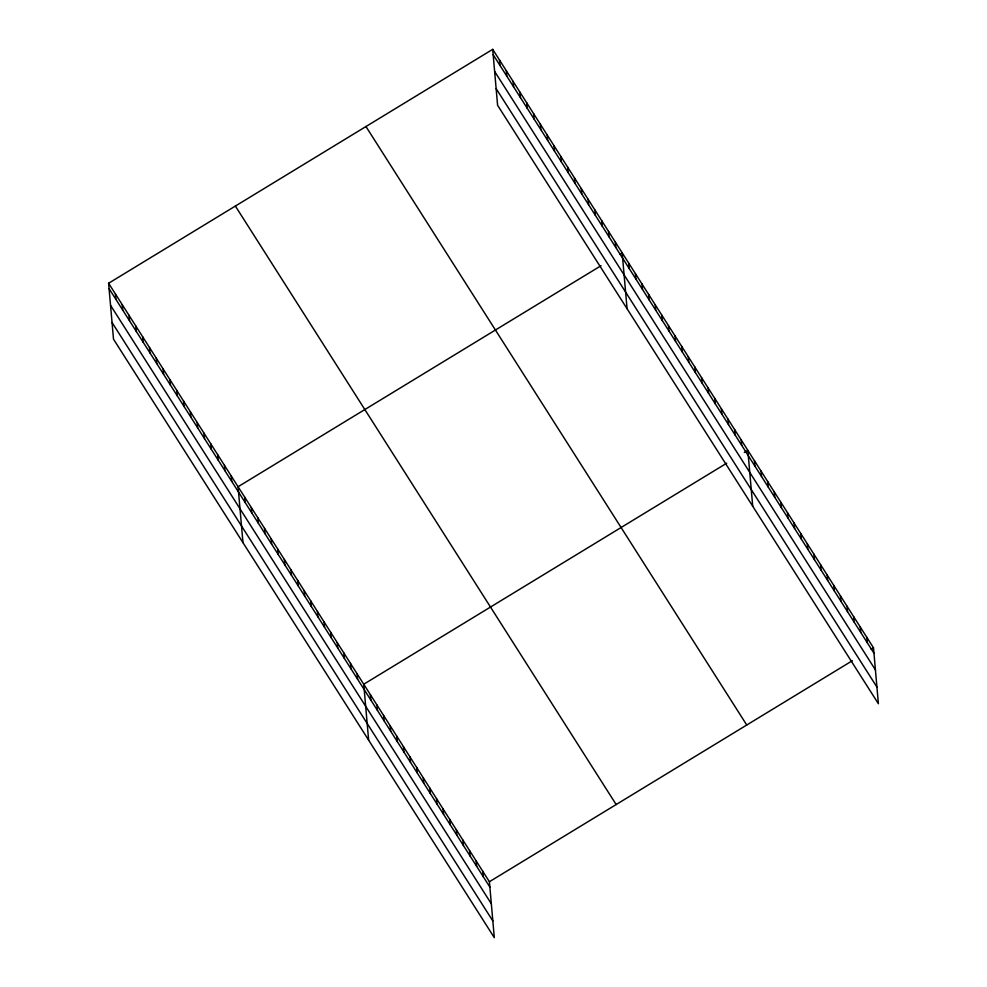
<?xml version="1.0" encoding="UTF-8"?>
<svg xmlns="http://www.w3.org/2000/svg" width="987" height="987" viewBox="0 0 987 987"><rect width="100%" height="100%" fill="white"/><g stroke="black" fill="none" stroke-linecap="round" stroke-linejoin="round"><path stroke-width="1.48" d="M108.607 283.257L489.404 881.736L494.302 937.65L113.505 339.17L108.607 283.257L492.698 49.35L873.495 647.83L878.393 703.743L497.596 105.264L492.698 49.35M601.046 265.7L238.077 486.739L242.975 542.653M619.824 254.264L622.168 252.832L627.066 308.746M726.703 463.199L363.747 684.238L368.632 740.151M744.309 452.478L747.838 450.331L752.723 506.245M489.404 881.736L852.373 660.698M871.151 649.261L873.495 647.83M493.167 54.729L873.964 653.221M494.623 71.409L875.432 669.889M496.128 88.596L876.925 687.075M365.955 126.533L746.752 725.013M235.362 206.061L616.159 804.541M109.076 288.636L489.885 887.116M110.544 305.316L491.341 903.796M112.049 322.49L492.846 920.97M866.882 637.442L867.351 642.821M860.269 627.041L860.738 632.433M853.656 616.653L854.125 622.032M847.043 606.252L847.512 611.644M840.43 595.864L840.899 601.243M833.818 585.464L834.286 590.843M827.205 575.063L827.674 580.455M820.592 564.675L821.061 570.054M813.967 554.275L814.448 559.666M807.354 543.886L807.835 549.265M800.741 533.486L801.222 538.877M794.128 523.098L794.597 528.477M787.515 512.697L787.984 518.089M780.902 502.309L781.371 507.688M774.289 491.908L774.758 497.3M767.676 481.52L768.145 486.899M761.063 471.12L761.532 476.511M754.45 460.732L754.919 466.111M741.225 439.943L741.693 445.322M734.612 429.542L735.081 434.934M727.987 419.154L728.468 424.533M721.374 408.754L721.855 414.133M714.761 398.353L715.23 403.745M708.148 387.965L708.617 393.344M701.535 377.565L702.004 382.956M694.922 367.176L695.391 372.555M688.309 356.776L688.778 362.167M681.696 346.388L682.165 351.767M675.083 335.987L675.552 341.379M668.47 325.599L668.939 330.978M661.858 315.198L662.326 320.59M655.245 304.81L655.713 310.189M648.619 294.41L649.101 299.801M642.006 284.022L642.488 289.401M635.394 273.621L635.875 279.013M628.781 263.233L629.25 268.612M615.357 242.123L615.826 247.515M608.547 231.414L609.016 236.794M601.725 220.706L602.193 226.085M594.914 209.997L595.383 215.376M588.104 199.288L588.573 204.667M581.281 188.579L581.75 193.958M574.471 177.87L574.94 183.249M567.661 167.161L568.13 172.54M560.838 156.452L561.307 161.831M554.028 145.743L554.497 151.122M547.217 135.022L547.686 140.413M540.395 124.313L540.864 129.704M533.585 113.604L534.053 118.995M526.774 102.895L527.243 108.286M519.952 92.186L520.42 97.577M513.141 81.477L513.61 86.868M506.331 70.768L506.8 76.159M499.508 60.059L499.99 65.45M482.791 871.336L483.272 876.727M476.178 860.948L476.647 866.327M469.565 850.547L470.034 855.939M462.952 840.159L463.421 845.538M456.339 829.759L456.808 835.15M449.727 819.37L450.195 824.75M443.114 808.97L443.582 814.349M436.501 798.569L436.97 803.961M429.888 788.181L430.357 793.56M423.275 777.781L423.744 783.172M416.662 767.392L417.131 772.772M410.049 756.992L410.518 762.383M403.424 746.604L403.905 751.983M396.811 736.203L397.292 741.595M390.198 725.815L390.667 731.194M383.585 715.415L384.054 720.806M376.972 705.026L377.441 710.406M370.359 694.626L370.828 700.017M357.134 673.837L357.602 679.229M350.521 663.449L350.99 668.828M343.908 653.049L344.377 658.44M337.295 642.66L337.764 648.04M330.682 632.26L331.151 637.651M324.057 621.872L324.538 627.251M317.444 611.471L317.925 616.85M310.831 601.071L311.312 606.462M304.218 590.682L304.687 596.062M297.605 580.282L298.074 585.673M290.992 569.894L291.461 575.273M284.379 559.493L284.848 564.885M277.766 549.105L278.235 554.484M271.154 538.705L271.622 544.096M264.541 528.316L265.01 533.696M257.928 517.916L258.397 523.307M251.315 507.528L251.784 512.907M244.702 497.127L245.171 502.519M231.266 476.03L231.735 481.409M224.456 465.321L224.925 470.7M217.633 454.6L218.115 459.991M210.823 443.891L211.292 449.282M204.013 433.182L204.482 438.573M197.19 422.473L197.671 427.864M190.38 411.764L190.849 417.156M183.57 401.055L184.038 406.447M176.759 390.346L177.228 395.738M169.937 379.637L170.406 385.029M163.126 368.928L163.595 374.307M156.316 358.219L156.785 363.598M149.493 347.51L149.962 352.89M142.683 336.801L143.152 342.181M135.873 326.092L136.342 331.472M129.05 315.384L129.519 320.763M122.24 304.675L122.709 310.054M115.43 293.966L115.898 299.345"/></g></svg>
